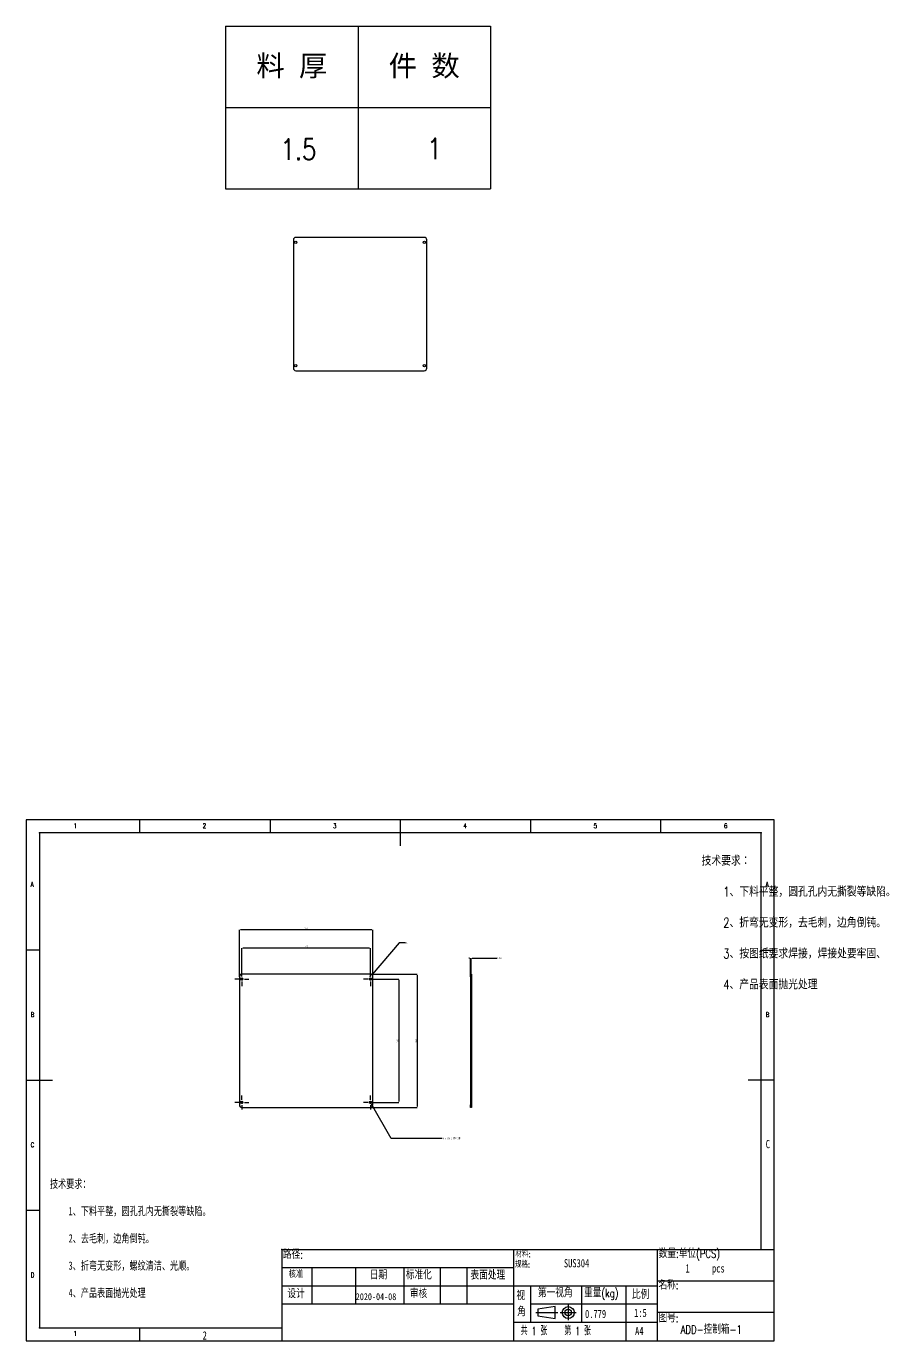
# Model space of a CAD drawing. Header units: millimetres. Extents: x -119 to 272154, y -82298 to 3601.
# Drawn here: x -119 to 1510, y 961 to 3485 of the extents above; entities that cross this region are included whole.
import ezdxf
from ezdxf.enums import TextEntityAlignment as Align

# ---------------------------------------------------------------- set-up
doc = ezdxf.new("R2010")
doc.units = ezdxf.units.MM
doc.linetypes.add('SLD-中心线', pattern=[34.29, 30.48, -1.27, 1.27, -1.27])
doc.linetypes.add('SLD-实线', pattern=[0])
doc.layers.add('FORMAT', color=8, linetype='SLD-实线')
doc.layers.add('尺寸线', color=3, linetype='SLD-实线')
doc.styles.add('DIM', font='txt.shx', dxfattribs={"width": 0.8, "bigfont": 'bigfont.shx'})
doc.styles.add('SLDTEXTSTYLE0', font='TXT', dxfattribs={"width": 0.75, "bigfont": 'bigfont'})
doc.styles.add('SLDTEXTSTYLE1', font='TXT', dxfattribs={"width": 0.75})
doc.styles.add('SLDTEXTSTYLE2', font='TXT', dxfattribs={"width": 0.7})
doc.styles.add('SLDTEXTSTYLE3', font='TXT', dxfattribs={"width": 0.7, "bigfont": 'bigfont'})
doc.styles.add('SLDTEXTSTYLE4', font='TXT', dxfattribs={"width": 0.585714, "bigfont": 'bigfont'})
doc.styles.get("Standard").update_dxf_attribs({"font": 'arial.ttf'})
doc.dimstyles.new('SLDDIMSTYLE0', dxfattribs={"dimtxt": 3.5, "dimasz": 1.8, "dimexe": 0, "dimexo": 0.0625, "dimgap": 0.875, "dimtad": 1, "dimrnd": 1e-09, "dimzin": 12, "dimdsep": 46, "dimtxsty": 'SLDTEXTSTYLE2', "dimcen": 0.09, "dimadec": 0, "dimazin": 0, "dimtfac": 1, "dimtofl": 0, "dimtmove": 0, "dimatfit": 3, "dimfxl": 0, "dimtolj": 1, "dimtzin": 12, "dimarcsym": 0})
doc.dimstyles.new('SLDDIMSTYLE1', dxfattribs={"dimtxt": 3.5, "dimasz": 0.266667, "dimexe": 0, "dimexo": 0.0625, "dimgap": 0.875, "dimtad": 0, "dimtih": 1, "dimtoh": 1, "dimdec": 0, "dimrnd": 1e-09, "dimdsep": 46, "dimtxsty": 'SLDTEXTSTYLE2', "dimblk1": 'ORIGIN', "dimblk2": 'ORIGIN', "dimsah": 1, "dimcen": 0.09, "dimadec": 0, "dimazin": 0, "dimtfac": 1, "dimtdec": 0, "dimtofl": 0, "dimtmove": 0, "dimatfit": 3, "dimldrblk": 'ORIGIN', "dimfxl": 0, "dimtolj": 1, "dimtzin": 12, "dimarcsym": 0})
doc.dimstyles.new('SLDDIMSTYLE2', dxfattribs={"dimtxt": 3.5, "dimasz": 1.8, "dimexe": 0, "dimexo": 0.0625, "dimgap": 0.875, "dimtad": 0, "dimtih": 1, "dimtoh": 1, "dimrnd": 1e-09, "dimzin": 12, "dimdsep": 46, "dimtxsty": 'SLDTEXTSTYLE2', "dimcen": 0.09, "dimadec": 0, "dimazin": 0, "dimtfac": 1, "dimtofl": 0, "dimtmove": 0, "dimatfit": 3, "dimfxl": 0, "dimtolj": 1, "dimtzin": 12, "dimarcsym": 0})
doc.dimstyles.new('SLDDIMSTYLE3', dxfattribs={"dimtxt": 3.5, "dimasz": 1.8, "dimexe": 0, "dimexo": 0.0625, "dimgap": 0.875, "dimtad": 0, "dimtih": 1, "dimtoh": 1, "dimrnd": 1e-09, "dimzin": 4, "dimdsep": 46, "dimtxsty": 'SLDTEXTSTYLE2', "dimcen": 0.09, "dimadec": 0, "dimazin": 0, "dimtfac": 1, "dimtofl": 0, "dimtmove": 0, "dimatfit": 3, "dimfxl": 0, "dimtolj": 1, "dimtzin": 12, "dimarcsym": 0})

# ---------------------------------------------------------------- blocks, each defined once
blk = doc.blocks.new('块1')
at = {"color": 179, "linetype": 'SLD-实线'}
blk.add_line((0, 0), (90, 0), dxfattribs=at)
blk = doc.blocks.new('工程图7')
at = {"color": 179, "linetype": 'SLD-实线'}
blk.add_line((0, 28), (0, 0), dxfattribs=at)
blk = doc.blocks.new('工程图55')
at = {"color": 179, "linetype": 'SLD-实线'}
for p, q in [((292, 205), (5, 205)), ((5, 205), (5, 5)), ((48.5, 200), (48.5, 205)), ((98.5, 205), (98.5, 200)), ((148.5, 205), (148.5, 195)), ((198.5, 205), (198.5, 200)), ((248.5, 200), (248.5, 205)), ((292, 5), (292, 205)), ((287, 200), (10, 200)), ((10, 200), (10, 10)), ((287, 40), (287, 200)), ((10, 155), (5, 155)), ((287, 155), (292, 155)), ((5, 105), (15, 105)), ((292, 105), (282, 105)), ((10, 55), (5, 55)), ((10, 10), (103.06, 10)), ((48.5, 5), (48.5, 10)), ((5, 5), (292, 5))]:
    blk.add_line(p, q, dxfattribs=at)
blk = doc.blocks.new('块8')
at = {"color": 179, "linetype": 'SLD-实线'}
for p, q in [((7.49, 5.22), (0.81, 4.21)), ((7.49, 0.61), (7.49, 5.22)), ((0.81, 4.21), (0.81, 1.62)), ((0.81, 1.62), (7.49, 0.61))]:
    blk.add_line(p, q, dxfattribs=at)
at = {"color": 179, "linetype": 'SLD-中心线'}
for p, q in [((12.44, 5.86), (12.44, 0)), ((0, 2.91), (8.52, 2.91)), ((9.42, 2.93), (15.53, 2.93))]:
    blk.add_line(p, q, dxfattribs=at)
at = {"layer": 'FORMAT'}
for radius in [2.28, 1.28]:
    blk.add_circle((12.48, 2.93), radius, dxfattribs=at)
blk = doc.blocks.new('SW_NOTE_0')
at = {"layer": '尺寸线', "color": 0, "attachment_point": 1, "style": 'SLDTEXTSTYLE0'}
for s, insert, char_height in [('\\M+18B5A术\\M+19776\\M+18B81\\M+18146', (0, 4.77), 3.7042), ('1\\M+18141\\M+189BA\\M+197BF\\M+195BD\\M+190AE\\M+18143圆\\M+18D45\\M+18D45\\M+193E0\\M+19DD9\\M+19D99\\M+197F4\\M+19399\\M+1E39E\\M+1E89C\\M+18142', (8.33, -7.1), 3.70417), ('2\\M+18141\\M+190DC\\M+19C5E\\M+19DD9变\\M+18C60\\M+18143\\M+18B8E\\M+196D1\\M+18E68\\M+18143边\\M+18A70\\M+1937C钝\\M+18142', (8.33, -18.98), 3.70417), ('3\\M+18141\\M+188C2图纸\\M+19776\\M+18B81焊\\M+190DA\\M+18143焊\\M+190DA处\\M+19776\\M+19853\\M+18CC5\\M+18141\\M+194FC观\\M+18142', (8.33, -30.86), 3.70417), ('4\\M+18141产\\M+19569\\M+1955C\\M+196CA\\M+19D65\\M+18CF5处\\M+1979D', (8.33, -42.74), 3.7042)]:
    blk.add_mtext(s, dxfattribs=dict(at, insert=insert, char_height=char_height))
blk = doc.blocks.new('SW_NOTE_1')
at = {"layer": '尺寸线', "color": 0, "char_height": 3.175, "attachment_point": 1, "style": 'SLDTEXTSTYLE2'}
for s, insert in [('技术要求：', (0, 4.09)), ('1、下料平整，圆孔孔内无撕裂等缺陷。', (7.14, -6.37)), ('2、去毛刺，边角倒钝。', (7.14, -16.84)), ('3、折弯无变形，螺纹清洁、光顺。', (7.14, -27.31)), ('4、产品表面抛光处理', (7.14, -37.77))]:
    blk.add_mtext(s, dxfattribs=dict(at, insert=insert))
blk = doc.blocks.new('*D83')
at = {"layer": 'Defpoints', "color": 0, "transparency": 16777216}
for p in [(289.4, 1750.4), (289.4, 1660.4), (545.4, 1660.4)]:
    blk.add_point(p, dxfattribs=at)
at = {"layer": '尺寸线', "color": 0, "lineweight": -2, "transparency": 16777216}
for p, q in [((289.4, 1660.4), (289.4, 1750.4)), ((543.6, 1750.4), (291.2, 1750.4)), ((545.4, 1660.4), (545.4, 1750.4))]:
    blk.add_line(p, q, dxfattribs=at)
at = {"layer": '尺寸线', "color": 0, "transparency": 16777216}
for points in [[(291.2, 1750.7), (291.2, 1750.1), (289.4, 1750.4)], [(543.6, 1750.7), (543.6, 1750.1), (545.4, 1750.4)]]:
    blk.add_solid(points, dxfattribs=at)
at = {"layer": '尺寸线', "color": 0, "transparency": 16777216, "insert": (417.4, 1753), "char_height": 3.5, "attachment_point": 5, "style": 'SLDTEXTSTYLE2'}
blk.add_mtext('\\A1;256', dxfattribs=at)
blk = doc.blocks.new('*D84')
at = {"layer": 'Defpoints', "color": 0, "transparency": 16777216}
for p in [(293.9, 1715.4), (293.9, 1660.6), (540.9, 1660.6)]:
    blk.add_point(p, dxfattribs=at)
at = {"layer": '尺寸线', "color": 0, "lineweight": -2, "transparency": 16777216}
for p, q in [((293.9, 1660.7), (293.9, 1715.4)), ((539.1, 1715.4), (295.7, 1715.4)), ((540.9, 1660.7), (540.9, 1715.4))]:
    blk.add_line(p, q, dxfattribs=at)
at = {"layer": '尺寸线', "color": 0, "transparency": 16777216}
for points in [[(295.7, 1715.7), (295.7, 1715.1), (293.9, 1715.4)], [(539.1, 1715.7), (539.1, 1715.1), (540.9, 1715.4)]]:
    blk.add_solid(points, dxfattribs=at)
at = {"layer": '尺寸线', "color": 0, "transparency": 16777216, "insert": (417.4, 1718), "char_height": 3.5, "attachment_point": 5, "style": 'SLDTEXTSTYLE2'}
blk.add_mtext('\\A1;247', dxfattribs=at)
blk = doc.blocks.new('*D85')
at = {"layer": 'Defpoints', "color": 0, "transparency": 16777216}
for p in [(540.4, 1665.4), (540.4, 1409.4), (630.4, 1409.4)]:
    blk.add_point(p, dxfattribs=at)
at = {"layer": '尺寸线', "color": 0, "lineweight": -2, "transparency": 16777216}
for p, q in [((540.4, 1665.4), (630.4, 1665.4)), ((630.4, 1663.6), (630.4, 1411.2)), ((540.4, 1409.4), (630.4, 1409.4))]:
    blk.add_line(p, q, dxfattribs=at)
at = {"layer": '尺寸线', "color": 0, "transparency": 16777216}
for points in [[(630.1, 1663.6), (630.7, 1663.6), (630.4, 1665.4)], [(630.1, 1411.2), (630.7, 1411.2), (630.4, 1409.4)]]:
    blk.add_solid(points, dxfattribs=at)
at = {"layer": '尺寸线', "color": 0, "transparency": 16777216, "insert": (627.7, 1537.4), "char_height": 3.5, "attachment_point": 5, "rotation": 90, "style": 'SLDTEXTSTYLE2'}
blk.add_mtext('\\A1;256', dxfattribs=at)
blk = doc.blocks.new('*D86')
at = {"layer": 'Defpoints', "color": 0, "transparency": 16777216}
for p in [(545.6, 1655.9), (545.6, 1418.9), (595.4, 1418.9)]:
    blk.add_point(p, dxfattribs=at)
at = {"layer": '尺寸线', "color": 0, "lineweight": -2, "transparency": 16777216}
for p, q in [((545.7, 1655.9), (595.4, 1655.9)), ((595.4, 1654.1), (595.4, 1420.7)), ((545.7, 1418.9), (595.4, 1418.9))]:
    blk.add_line(p, q, dxfattribs=at)
at = {"layer": '尺寸线', "color": 0, "transparency": 16777216}
for points in [[(595.1, 1654.1), (595.7, 1654.1), (595.4, 1655.9)], [(595.1, 1420.7), (595.7, 1420.7), (595.4, 1418.9)]]:
    blk.add_solid(points, dxfattribs=at)
at = {"layer": '尺寸线', "color": 0, "transparency": 16777216, "insert": (592.7, 1537.4), "char_height": 3.5, "attachment_point": 5, "rotation": 90, "style": 'SLDTEXTSTYLE2'}
blk.add_mtext('\\A1;237', dxfattribs=at)
blk = doc.blocks.new('_ORIGIN')
at = {"color": 0, "linetype": 'ByBlock'}
blk.add_line((0, 0), (-1, 0), dxfattribs=at)
blk.add_circle((0, 0), 0.5, dxfattribs=at)
blk = doc.blocks.new('*D87')
at = {"layer": 'Defpoints', "color": 0, "transparency": 16777216}
for p in [(540.4, 1660.4), (543.6, 1664.2)]:
    blk.add_point(p, dxfattribs=at)
at = {"layer": '尺寸线', "color": 0, "lineweight": -2, "transparency": 16777216}
for p, q in [((596.1, 1725.5), (543.8, 1664.4)), ((607.1, 1725.5), (596.1, 1725.5)), ((540.3, 1660.4), (540.4, 1660.4)), ((540.4, 1660.3), (540.4, 1660.5))]:
    blk.add_line(p, q, dxfattribs=at)
at = {"layer": '尺寸线', "color": 0, "lineweight": -2, "transparency": 16777216, "xscale": 0.2666666667, "yscale": 0.2666666667, "zscale": 0.2666666667, "rotation": 229.4469973474555}
blk.add_blockref('_ORIGIN', (543.6, 1664.2), dxfattribs=at)
at = {"layer": '尺寸线', "color": 0, "transparency": 16777216, "insert": (610, 1725.5), "char_height": 3.5, "attachment_point": 5, "style": 'SLDTEXTSTYLE2'}
blk.add_mtext('\\A1;R5', dxfattribs=at)
blk = doc.blocks.new('*D88')
at = {"layer": 'Defpoints', "color": 0, "transparency": 16777216}
for p in [(539.7, 1420.8), (542, 1416.9)]:
    blk.add_point(p, dxfattribs=at)
at = {"layer": '尺寸线', "color": 0, "lineweight": -2, "transparency": 16777216}
for p, q in [((540.8, 1418.9), (540.9, 1418.9)), ((540.9, 1418.8), (540.9, 1419)), ((580.8, 1349.8), (542.9, 1415.4)), ((678.6, 1349.8), (580.8, 1349.8))]:
    blk.add_line(p, q, dxfattribs=at)
at = {"layer": '尺寸线', "color": 0, "transparency": 16777216}
blk.add_solid([(543.1, 1415.5), (542.6, 1415.2), (542, 1416.9)], dxfattribs=at)
at = {"layer": '尺寸线', "color": 0, "transparency": 16777216, "insert": (696.5, 1349.8), "char_height": 3.5, "attachment_point": 5, "style": 'SLDTEXTSTYLE2'}
blk.add_mtext('\\A1;4 x ∅4.5 完全贯穿\\P', dxfattribs=at)
blk = doc.blocks.new('SW_CENTERMARKSYMBOL_0')
at = {"layer": '尺寸线', "color": 0}
for p, q in [((-1, 0), (-2.7, 0)), ((0, 0), (-0.5, 0)), ((0, 1), (0, 2.7)), ((0, 0), (0, 0.5)), ((0, 0), (0, -0.5)), ((0, 0), (0.5, 0)), ((1, 0), (2.7, 0)), ((0, -1), (0, -2.7))]:
    blk.add_line(p, q, dxfattribs=at)
blk = doc.blocks.new('SW_CENTERMARKSYMBOL_1')
at = {"layer": '尺寸线', "color": 0}
for p, q in [((-1, 0), (-2.7, 0)), ((0, 0), (-0.5, 0)), ((0, 1), (0, 2.7)), ((0, 0), (0, 0.5)), ((0, 0), (0, -0.5)), ((0, 0), (0.5, 0)), ((1, 0), (2.7, 0)), ((0, -1), (0, -2.7))]:
    blk.add_line(p, q, dxfattribs=at)
blk = doc.blocks.new('SW_CENTERMARKSYMBOL_2')
at = {"layer": '尺寸线', "color": 0}
for p, q in [((-1, 0), (-2.7, 0)), ((0, 0), (-0.5, 0)), ((0, 1), (0, 2.7)), ((0, 0), (0, 0.5)), ((0, 0), (0, -0.5)), ((0, 0), (0.5, 0)), ((1, 0), (2.7, 0)), ((0, -1), (0, -2.7))]:
    blk.add_line(p, q, dxfattribs=at)
blk = doc.blocks.new('SW_CENTERMARKSYMBOL_3')
at = {"layer": '尺寸线', "color": 0}
for p, q in [((-1, 0), (-2.7, 0)), ((0, 0), (-0.5, 0)), ((0, 1), (0, 2.7)), ((0, 0), (0, 0.5)), ((0, 0), (0, -0.5)), ((0, 0), (0.5, 0)), ((1, 0), (2.7, 0)), ((0, -1), (0, -2.7))]:
    blk.add_line(p, q, dxfattribs=at)
blk = doc.blocks.new('*D89')
at = {"layer": 'Defpoints', "color": 0, "transparency": 16777216}
for p in [(734.3, 1695.9), (732.8, 1665.4), (734.3, 1665.4)]:
    blk.add_point(p, dxfattribs=at)
at = {"layer": '尺寸线', "color": 0, "lineweight": -2, "transparency": 16777216}
for p, q in [((731, 1695.9), (729.2, 1695.9)), ((732.8, 1665.4), (732.8, 1695.9)), ((734.3, 1665.4), (734.3, 1695.9)), ((736.1, 1695.9), (784, 1695.9))]:
    blk.add_line(p, q, dxfattribs=at)
at = {"layer": '尺寸线', "color": 0, "transparency": 16777216}
for points in [[(731, 1696.2), (731, 1695.6), (732.8, 1695.9)], [(736.1, 1696.2), (736.1, 1695.6), (734.3, 1695.9)]]:
    blk.add_solid(points, dxfattribs=at)
at = {"layer": '尺寸线', "color": 0, "transparency": 16777216, "insert": (787.9, 1695.9), "char_height": 3.5, "attachment_point": 5, "style": 'SLDTEXTSTYLE2'}
blk.add_mtext('\\A1;1.50', dxfattribs=at)
blk = doc.blocks.new('*T90')
at = {"color": 0, "linetype": 'ByBlock', "lineweight": -2, "transparency": 16777216}
for p, q in [((0, 0), (127, 0)), ((0, 0), (0, -78)), ((63.5, 0), (63.5, -78)), ((127, 0), (127, -78)), ((0, -39), (127, -39)), ((0, -78), (127, -78))]:
    blk.add_line(p, q, dxfattribs=at)
at = {"color": 0, "transparency": 16777216, "char_height": 10, "width": 60.5, "attachment_point": 5}
for s, insert in [('{\\fSimSun|b0|i0|c134|p2;料 厚}', (31.75, -19.5)), ('{\\fSimSun|b0|i0|c134|p2;件 数}', (95.25, -19.5))]:
    blk.add_mtext(s, dxfattribs=dict(at, insert=insert))
blk = doc.blocks.new('拆图参数')
blk.add_blockref('*T90', (-63.5, 78))
at = {"style": 'DIM', "width": 0.8}
blk.add_attdef('6', text='', height=10, dxfattribs=at).set_placement((-37.13, 18.91), align=Align.MIDDLE_LEFT)
blk.add_attdef('1', text='', height=10, dxfattribs=at).set_placement((36.65, 19.27), align=Align.MIDDLE_CENTER)

msp = doc.modelspace()

# ---------------------------------------------------------------- linework, layer by layer
at = {"color": 7, "linetype": 'SLD-实线'}
for p, q in [((643.866, 3079.878), (397.866, 3079.878)), ((392.866, 3074.878), (392.866, 2828.878)), ((648.866, 2828.878), (648.866, 3074.878)), ((397.866, 2823.878), (643.866, 2823.878)), ((289.359, 1660.362), (289.359, 1414.362)), ((540.359, 1665.362), (294.359, 1665.362)), ((545.359, 1414.362), (545.359, 1660.362)), ((732.839, 1665.362), (734.339, 1665.362)), ((732.839, 1660.362), (732.839, 1665.362)), ((732.839, 1660.362), (732.839, 1414.362)), ((734.339, 1665.362), (734.339, 1660.362)), ((734.339, 1660.362), (734.339, 1414.362)), ((732.839, 1409.362), (732.839, 1414.362)), ((734.339, 1414.362), (734.339, 1409.362)), ((294.359, 1409.362), (540.359, 1409.362)), ((734.339, 1409.362), (732.839, 1409.362)), ((370.861, 1136.495), (1315.575, 1136.495)), ((370.861, 1136.495), (370.861, 961.495)), ((815.575, 961.495), (815.575, 1136.495)), ((1090.575, 1136.495), (1090.575, 961.495)), ((815.575, 1101.495), (370.861, 1101.495)), ((428.313, 1101.495), (428.313, 1031.495)), ((512.161, 1101.495), (512.161, 1031.495)), ((604.549, 1101.495), (604.549, 1031.495)), ((725.566, 1101.495), (725.566, 1031.495)), ((815.575, 1066.495), (370.861, 1066.495)), ((1090.575, 1066.495), (815.575, 1066.495)), ((847.542, 1066.495), (847.542, 996.495)), ((945.575, 1066.495), (945.575, 996.495)), ((1030.575, 1066.495), (1030.575, 961.495)), ((815.575, 1031.495), (370.861, 1031.495)), ((1090.575, 1031.495), (847.542, 1031.495)), ((1090.575, 996.495), (815.575, 996.495))]:
    msp.add_line(p, q, dxfattribs=at)
for centre in [(397.366, 3070.378), (644.366, 3070.378), (397.366, 2833.378), (644.366, 2833.378), (293.859, 1655.862), (540.859, 1655.862), (293.859, 1418.862), (540.859, 1418.862)]:
    msp.add_circle(centre, 2.25, dxfattribs=at)
for centre, start, end in [((397.866, 3074.878), 90, 180), ((643.866, 3074.878), 0, 90), ((397.866, 2828.878), 180, 270), ((643.866, 2828.878), 270, 0), ((294.359, 1660.362), 90, 180), ((540.359, 1660.362), 0, 90), ((294.359, 1414.362), 180, 270), ((540.359, 1414.362), 270, 0)]:
    msp.add_arc(centre, 5, start, end, dxfattribs=at)
at = {"layer": '尺寸线'}
for p in [(-94.425, 1936.495), (1290.575, 1936.495), (370.861, 1136.495), (1290.575, 1136.495), (-94.425, 986.495), (370.875, 986.495)]:
    msp.add_point(p, dxfattribs=at)

# ---------------------------------------------------------------- block references
at = {"xscale": 4, "yscale": 4, "zscale": 4}
msp.add_blockref('拆图参数', (516.998, 3173.134), dxfattribs=at).add_auto_attribs({'1': '1', '6': '1.5'})
at = {"color": 7, "linetype": 'Continuous'}
for name, p, xscale, yscale, zscale in [('工程图55', (-144.425, 936.495), 5, 5, 5), ('工程图7', (674.549, 1031.495), 2.5, 2.5, 2.5), ('块1', (1090.575, 1076.495), 2.5, 2.5, 2.5), ('块8', (857.815, 1000.882), 5, 5, 5), ('块1', (1090.575, 1016.495), 2.5, 2.5, 2.5)]:
    msp.add_blockref(name, p, dxfattribs=dict(at, xscale=xscale, yscale=yscale, zscale=zscale))
at = {"layer": 'FORMAT', "xscale": 5, "yscale": 5, "zscale": 5}
msp.add_blockref('SW_NOTE_0', (1176.118, 1868.36), dxfattribs=at)
at = {"layer": '尺寸线', "xscale": 5, "yscale": 5, "zscale": 5}
for name, p in [('SW_CENTERMARKSYMBOL_2', (293.859, 1655.862)), ('SW_CENTERMARKSYMBOL_3', (540.859, 1655.862)), ('SW_CENTERMARKSYMBOL_1', (293.859, 1418.862)), ('SW_CENTERMARKSYMBOL_0', (540.859, 1418.862)), ('SW_NOTE_1', (-74.013, 1250.177))]:
    msp.add_blockref(name, p, dxfattribs=at)

# ---------------------------------------------------------------- texts
at = {"color": 7, "linetype": 'Continuous'}
for s, insert, char_height, attachment_point, style in [('1', (-29.008, 1954.835), 9.26, 1, 'SLDTEXTSTYLE3'), ('2', (218.909, 1954.835), 9.26, 1, 'SLDTEXTSTYLE3'), ('3', (468.909, 1954.835), 9.26, 1, 'SLDTEXTSTYLE3'), ('4', (718.909, 1954.835), 9.26, 1, 'SLDTEXTSTYLE3'), ('5', (968.909, 1954.835), 9.26, 1, 'SLDTEXTSTYLE3'), ('6', (1218.909, 1954.835), 9.26, 1, 'SLDTEXTSTYLE3'), ('A', (-111.091, 1842.335), 9.26, 1, 'SLDTEXTSTYLE3'), ('A', (1298.909, 1842.335), 9.26, 1, 'SLDTEXTSTYLE3'), ('B', (-111.091, 1592.335), 9.26, 1, 'SLDTEXTSTYLE3'), ('B', (1298.909, 1592.335), 9.26, 1, 'SLDTEXTSTYLE3'), ('C', (-111.091, 1342.335), 9.26, 1, 'SLDTEXTSTYLE3'), ('C', (1299.039, 1346.95), 15.875, 1, 'SLDTEXTSTYLE1'), ('\\M+19848\\M+18C61:', (392.034, 1134.785), 15.875, 2, 'SLDTEXTSTYLE0'), ('\\M+19094\\M+197CA:单\\M+188CA(PCS)', (1093.706, 1136.596), 15.875, 1, 'SLDTEXTSTYLE0'), ('\\M+18DDE\\M+197BF:', (818.97, 1133.738), 11.90625, 1, 'SLDTEXTSTYLE0'), ('D', (-111.091, 1092.335), 9.26, 1, 'SLDTEXTSTYLE3'), ('\\M+18A6A\\M+18F79', (397.761, 1095.816), 13.22917, 2, 'SLDTEXTSTYLE0'), ('\\M+193FA\\M+18AFA', (556.161, 1095.363), 15.875, 2, 'SLDTEXTSTYLE0'), ('标\\M+18F79\\M+189BB', (633.528, 1095.363), 15.875, 2, 'SLDTEXTSTYLE0'), ('\\M+1955C\\M+196CA处\\M+1979D', (765.917, 1094.901), 15.875, 2, 'SLDTEXTSTYLE0'), ('设计', (398.115, 1059.229), 15.875, 2, 'SLDTEXTSTYLE0'), ('审\\M+18A6A', (632.901, 1059.339), 15.875, 2, 'SLDTEXTSTYLE0'), ('\\M+191E6\\M+188EA视\\M+18A70', (895.333, 1060.866), 15.875, 2, 'SLDTEXTSTYLE0'), ('\\M+18F64\\M+197CA(kg)', (983.587, 1060.866), 15.875, 2, 'SLDTEXTSTYLE0'), ('\\M+196BC\\M+18FCC:', (1093.291, 1075.943), 15.875, 1, 'SLDTEXTSTYLE0'), ('视', (829.118, 1055.54), 15.875, 2, 'SLDTEXTSTYLE0'), ('\\M+194E4\\M+197E1', (1059.168, 1057.714), 15.875, 2, 'SLDTEXTSTYLE0'), ('\\M+18A70', (830.675, 1024.748), 15.875, 2, 'SLDTEXTSTYLE0'), ('1:5', (1058.657, 1022.901), 15.875, 2, 'SLDTEXTSTYLE1'), ('图\\M+18D86:', (1093.411, 1012.933), 15.875, 1, 'SLDTEXTSTYLE0'), ('\\M+18BA4 1 张    \\M+191E6 1 张', (829.269, 988.071), 15.875, 1, 'SLDTEXTSTYLE4'), ('A4', (1048.432, 988.071), 15.875, 1, 'SLDTEXTSTYLE1'), ('ADD-\\M+18D54\\M+190A7\\M+194A0-1', (1194.548, 990.867), 15.875, 2, 'SLDTEXTSTYLE0'), ('1', (-29.008, 979.835), 9.26, 1, 'SLDTEXTSTYLE3'), ('2', (218.909, 979.542), 15.875, 1, 'SLDTEXTSTYLE1')]:
    msp.add_mtext(s, dxfattribs=dict(at, insert=insert, char_height=char_height, attachment_point=attachment_point, style=style))
at = {"layer": 'FORMAT'}
for s, insert, char_height, attachment_point, style in [('规\\M+18A69:', (818.036, 1113.848), 11.9062, 1, 'SLDTEXTSTYLE0'), ('SUS304', (911.907, 1118.222), 15.875, 1, 'SLDTEXTSTYLE1'), ('1', (1145.107, 1108.333), 15.875, 1, 'SLDTEXTSTYLE1'), ('pcs', (1196.031, 1108.333), 15.875, 1, 'SLDTEXTSTYLE1'), ('2020-04-08', (551.465, 1052.669), 13.2292, 2, 'SLDTEXTSTYLE1'), ('0.779', (952.432, 1020.945), 15.875, 1, 'SLDTEXTSTYLE1')]:
    msp.add_mtext(s, dxfattribs=dict(at, insert=insert, char_height=char_height, attachment_point=attachment_point, style=style))

# ---------------------------------------------------------------- dimensions: what is measured, and where the dimension line sits
at = {"layer": '尺寸线'}
for base, p1, p2, dimstyle, picture, middle in [((289.359, 1750.362), (545.359, 1660.362), (289.359, 1660.362), 'SLDDIMSTYLE0', '*D83', (417.359, 1750.362)), ((293.859, 1715.362), (540.859, 1660.612), (293.859, 1660.612), 'SLDDIMSTYLE0', '*D84', (417.359, 1715.362)), ((734.339, 1695.898), (732.839, 1665.362), (734.339, 1665.362), 'SLDDIMSTYLE3', '*D89', (787.906, 1695.898))]:
    dim = msp.add_linear_dim(base=base, p1=p1, p2=p2, dimstyle=dimstyle, dxfattribs=at)
    dim.commit()
    dim.dimension.update_dxf_attribs({"geometry": picture, "text_midpoint": middle, "dimtype": 160})
dim = msp.add_radius_dim(center=(540.359, 1660.362), mpoint=(543.61, 1664.161), dimstyle='SLDDIMSTYLE1', dxfattribs=at)
dim.commit()
dim.dimension.update_dxf_attribs({"geometry": '*D87', "text_midpoint": (610.011, 1725.546), "dimtype": 164})
for base, p1, p2, picture, middle in [((630.359, 1409.362), (540.359, 1665.362), (540.359, 1409.362), '*D85', (630.359, 1537.362)), ((595.359, 1418.862), (545.609, 1655.862), (545.609, 1418.862), '*D86', (595.359, 1537.362))]:
    dim = msp.add_linear_dim(base=base, p1=p1, p2=p2, angle=90, dimstyle='SLDDIMSTYLE0', dxfattribs=at)
    dim.commit()
    dim.dimension.update_dxf_attribs({"geometry": picture, "text_midpoint": middle, "dimtype": 160})
dim = msp.add_diameter_dim_2p(p1=(539.734, 1420.81), p2=(541.984, 1416.913), text='4 x <> 完全贯穿\\P', dimstyle='SLDDIMSTYLE2', dxfattribs=at)
dim.commit()
dim.dimension.update_dxf_attribs({"geometry": '*D88', "text_midpoint": (696.514, 1349.768), "dimtype": 163})

doc.saveas('drawing.dxf')
